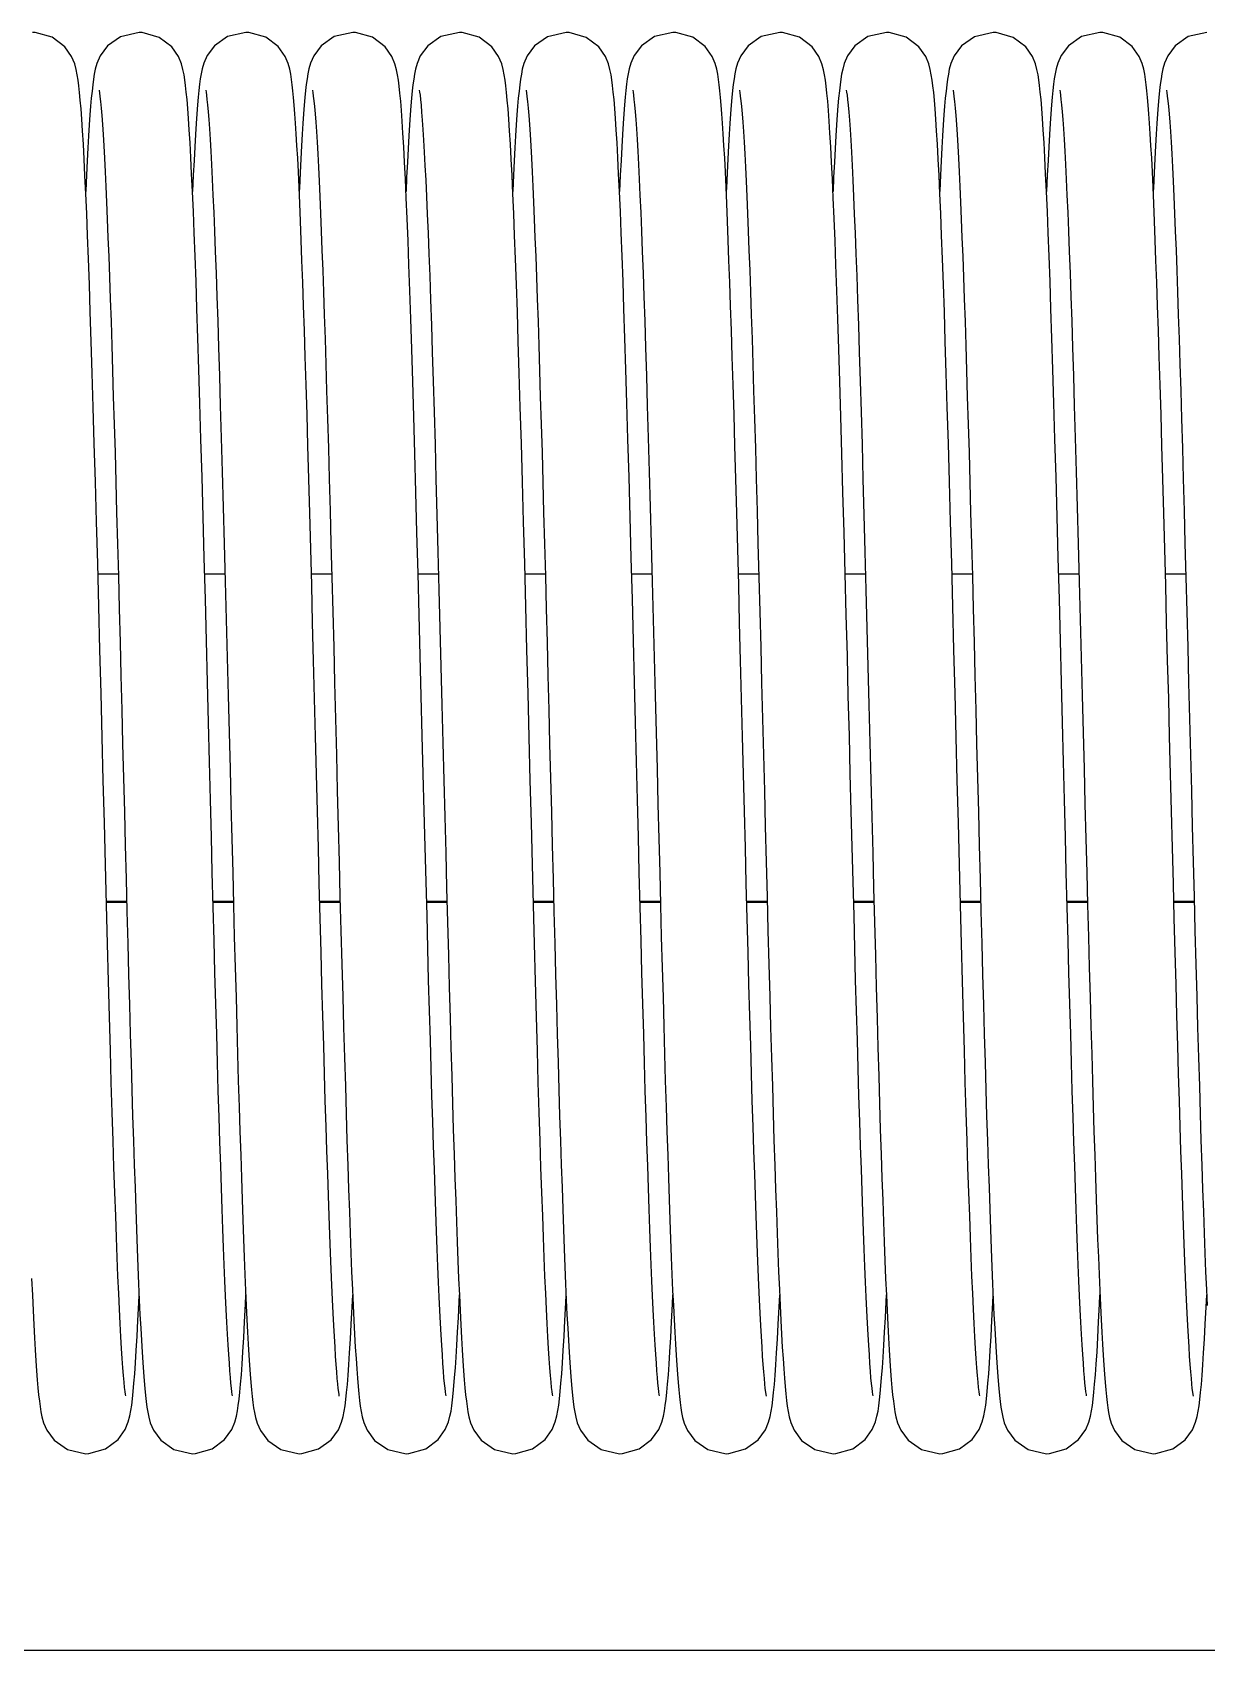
# Model space of a CAD drawing. Header units: millimetres. Extents: x 21899 to 38731, y -5425 to 3612.
# Drawn here: x 22452.2 to 22540.2, y 3114 to 3235.3 of the extents above; entities that cross this region are included whole.
import ezdxf

# ---------------------------------------------------------------- set-up
doc = ezdxf.new("R2010")
doc.units = ezdxf.units.MM

msp = doc.modelspace()

# ---------------------------------------------------------------- linework, layer by layer
at = {"color": 7, "linetype": 'Continuous'}
for p, q in [((22457.13, 3194.69), (22458.65, 3194.69)), ((22465.13, 3194.69), (22466.65, 3194.69)), ((22473.13, 3194.69), (22474.65, 3194.69)), ((22481.13, 3194.69), (22482.65, 3194.69)), ((22489.13, 3194.69), (22490.65, 3194.69)), ((22497.13, 3194.69), (22498.65, 3194.69)), ((22505.13, 3194.69), (22506.65, 3194.69)), ((22513.13, 3194.69), (22514.65, 3194.69)), ((22521.13, 3194.69), (22522.65, 3194.69)), ((22529.13, 3194.69), (22530.65, 3194.69)), ((22537.13, 3194.69), (22538.65, 3194.69)), ((22457.76, 3170.08), (22459.29, 3170.08)), ((22465.76, 3170.08), (22467.29, 3170.08)), ((22473.76, 3170.08), (22475.29, 3170.08)), ((22481.76, 3170.08), (22483.29, 3170.08)), ((22489.76, 3170.08), (22491.29, 3170.08)), ((22497.76, 3170.08), (22499.29, 3170.08)), ((22505.76, 3170.08), (22507.29, 3170.08)), ((22513.76, 3170.08), (22515.29, 3170.08)), ((22521.76, 3170.08), (22523.29, 3170.08)), ((22529.76, 3170.08), (22531.29, 3170.08)), ((22537.76, 3170.08), (22539.29, 3170.08)), ((23496.89, 3114), (22196.61, 3114))]:
    msp.add_line(p, q, dxfattribs=at)
at = {"color": 9, "linetype": 'Continuous'}
for p, q in [((22457.76, 3170.15), (22459.28, 3170.15)), ((22465.76, 3170.15), (22467.28, 3170.15)), ((22473.76, 3170.15), (22475.28, 3170.15)), ((22481.76, 3170.15), (22483.28, 3170.15)), ((22489.76, 3170.15), (22491.28, 3170.15)), ((22497.76, 3170.15), (22499.28, 3170.15)), ((22505.76, 3170.15), (22507.28, 3170.15)), ((22513.76, 3170.15), (22515.28, 3170.15)), ((22521.76, 3170.15), (22523.28, 3170.15)), ((22529.76, 3170.15), (22531.28, 3170.15)), ((22537.76, 3170.15), (22539.28, 3170.15))]:
    msp.add_line(p, q, dxfattribs=at)
at = {"color": 7, "linetype": 'Continuous'}
for points in [[(22455.87, 3229.51), (22455.81, 3230.18), (22455.76, 3230.75), (22455.7, 3231.25), (22455.65, 3231.68), (22455.58, 3232.08), (22455.5, 3232.46), (22455.39, 3232.9), (22455.16, 3233.44), (22454.65, 3234.17), (22453.71, 3234.88), (22452.43, 3235.24), (22452.22, 3235.25)], [(22460.22, 3235.25), (22458.82, 3234.92), (22457.84, 3234.23), (22457.29, 3233.48), (22457.05, 3232.92), (22456.93, 3232.5), (22456.86, 3232.12), (22456.79, 3231.74), (22456.74, 3231.32), (22456.69, 3230.85), (22456.63, 3230.32), (22456.58, 3229.73), (22456.53, 3229.07)], [(22463.86, 3229.55), (22463.81, 3230.21), (22463.75, 3230.77), (22463.7, 3231.26), (22463.64, 3231.69), (22463.58, 3232.08), (22463.5, 3232.47), (22463.39, 3232.9), (22463.16, 3233.43), (22462.66, 3234.16), (22461.72, 3234.87), (22460.44, 3235.24), (22460.22, 3235.25)], [(22468.22, 3235.25), (22466.85, 3234.94), (22465.87, 3234.25), (22465.31, 3233.51), (22465.06, 3232.94), (22464.94, 3232.52), (22464.86, 3232.15), (22464.8, 3231.78), (22464.74, 3231.36), (22464.69, 3230.9), (22464.64, 3230.39), (22464.59, 3229.81), (22464.54, 3229.15)], [(22471.89, 3229.15), (22471.84, 3229.79), (22471.79, 3230.36), (22471.74, 3230.87), (22471.69, 3231.33), (22471.64, 3231.73), (22471.58, 3232.12), (22471.5, 3232.5), (22471.38, 3232.92), (22471.15, 3233.45), (22470.64, 3234.18), (22469.7, 3234.88), (22468.43, 3235.24), (22468.22, 3235.25)], [(22476.22, 3235.25), (22474.84, 3234.93), (22473.86, 3234.24), (22473.3, 3233.5), (22473.06, 3232.94), (22472.94, 3232.52), (22472.86, 3232.14), (22472.8, 3231.76), (22472.74, 3231.35), (22472.69, 3230.89), (22472.64, 3230.37), (22472.59, 3229.79), (22472.54, 3229.14)], [(22483.22, 3133.08), (22483.2, 3133.18), (22483.18, 3133.38), (22483.14, 3133.66), (22483.1, 3134.02), (22483.06, 3134.45), (22483.02, 3134.95), (22482.98, 3135.52), (22482.94, 3136.16), (22482.89, 3136.88), (22482.84, 3137.67), (22482.8, 3138.53), (22482.75, 3139.48), (22482.7, 3140.5), (22482.65, 3141.61), (22482.6, 3142.79), (22482.55, 3144.07), (22482.5, 3145.43), (22482.45, 3146.88), (22482.39, 3148.42), (22482.34, 3150.07), (22482.28, 3151.81), (22482.22, 3153.64), (22482.16, 3155.58), (22482.1, 3157.61), (22482.04, 3159.74), (22481.98, 3161.95), (22481.91, 3164.24), (22481.85, 3166.62), (22481.79, 3169.07), (22481.72, 3171.6), (22481.65, 3174.22), (22481.58, 3176.91), (22481.51, 3179.7), (22481.44, 3182.56), (22481.36, 3185.51), (22481.29, 3188.53), (22481.21, 3191.61), (22481.13, 3194.71), (22481.04, 3197.78), (22480.96, 3200.79), (22480.88, 3203.7), (22480.8, 3206.47), (22480.72, 3209.08), (22480.65, 3211.52), (22480.58, 3213.78), (22480.51, 3215.88), (22480.44, 3217.83), (22480.37, 3219.64), (22480.3, 3221.31), (22480.24, 3222.85), (22480.17, 3224.25), (22480.11, 3225.52), (22480.05, 3226.67), (22479.99, 3227.69), (22479.93, 3228.6), (22479.87, 3229.4), (22479.82, 3230.1), (22479.76, 3230.7), (22479.71, 3231.21), (22479.65, 3231.66), (22479.59, 3232.06), (22479.51, 3232.45), (22479.39, 3232.88), (22479.16, 3233.43), (22478.65, 3234.17), (22477.71, 3234.88), (22476.44, 3235.24), (22476.22, 3235.25)], [(22484.22, 3235.25), (22482.83, 3234.93), (22481.84, 3234.23), (22481.29, 3233.48), (22481.05, 3232.92), (22480.94, 3232.5), (22480.86, 3232.13), (22480.8, 3231.75), (22480.74, 3231.33), (22480.69, 3230.86), (22480.63, 3230.33), (22480.58, 3229.74), (22480.53, 3229.07)], [(22487.87, 3229.51), (22487.81, 3230.18), (22487.76, 3230.75), (22487.7, 3231.25), (22487.65, 3231.68), (22487.58, 3232.08), (22487.5, 3232.46), (22487.39, 3232.9), (22487.16, 3233.44), (22486.65, 3234.17), (22485.71, 3234.88), (22484.43, 3235.24), (22484.22, 3235.25)], [(22492.22, 3235.25), (22490.82, 3234.92), (22489.84, 3234.23), (22489.29, 3233.48), (22489.05, 3232.92), (22488.93, 3232.5), (22488.86, 3232.12), (22488.79, 3231.74), (22488.74, 3231.32), (22488.69, 3230.85), (22488.63, 3230.32), (22488.58, 3229.73), (22488.53, 3229.07)], [(22495.86, 3229.55), (22495.81, 3230.21), (22495.75, 3230.77), (22495.7, 3231.26), (22495.64, 3231.69), (22495.58, 3232.08), (22495.5, 3232.47), (22495.39, 3232.9), (22495.16, 3233.43), (22494.66, 3234.16), (22493.72, 3234.87), (22492.44, 3235.24), (22492.22, 3235.25)], [(22500.22, 3235.25), (22498.85, 3234.94), (22497.87, 3234.25), (22497.31, 3233.51), (22497.06, 3232.94), (22496.94, 3232.52), (22496.86, 3232.15), (22496.8, 3231.78), (22496.74, 3231.36), (22496.69, 3230.9), (22496.64, 3230.39), (22496.59, 3229.81), (22496.54, 3229.15)], [(22503.89, 3229.15), (22503.84, 3229.79), (22503.79, 3230.36), (22503.74, 3230.87), (22503.69, 3231.33), (22503.64, 3231.73), (22503.58, 3232.12), (22503.5, 3232.5), (22503.38, 3232.92), (22503.15, 3233.45), (22502.64, 3234.18), (22501.7, 3234.88), (22500.43, 3235.24), (22500.22, 3235.25)], [(22508.22, 3235.25), (22506.84, 3234.93), (22505.86, 3234.24), (22505.3, 3233.5), (22505.06, 3232.94), (22504.94, 3232.52), (22504.86, 3232.14), (22504.8, 3231.76), (22504.74, 3231.35), (22504.69, 3230.89), (22504.64, 3230.37), (22504.59, 3229.79), (22504.54, 3229.14)], [(22515.22, 3133.08), (22515.2, 3133.18), (22515.18, 3133.38), (22515.14, 3133.66), (22515.1, 3134.02), (22515.06, 3134.45), (22515.02, 3134.95), (22514.98, 3135.52), (22514.94, 3136.16), (22514.89, 3136.88), (22514.84, 3137.67), (22514.8, 3138.53), (22514.75, 3139.48), (22514.7, 3140.5), (22514.65, 3141.61), (22514.6, 3142.79), (22514.55, 3144.07), (22514.5, 3145.43), (22514.45, 3146.88), (22514.39, 3148.42), (22514.34, 3150.07), (22514.28, 3151.81), (22514.22, 3153.64), (22514.16, 3155.58), (22514.1, 3157.61), (22514.04, 3159.74), (22513.98, 3161.95), (22513.91, 3164.24), (22513.85, 3166.62), (22513.79, 3169.07), (22513.72, 3171.6), (22513.65, 3174.22), (22513.58, 3176.91), (22513.51, 3179.7), (22513.44, 3182.56), (22513.36, 3185.51), (22513.29, 3188.53), (22513.21, 3191.61), (22513.13, 3194.71), (22513.04, 3197.78), (22512.96, 3200.79), (22512.88, 3203.7), (22512.8, 3206.47), (22512.72, 3209.08), (22512.65, 3211.52), (22512.58, 3213.78), (22512.51, 3215.88), (22512.44, 3217.83), (22512.37, 3219.64), (22512.3, 3221.31), (22512.24, 3222.85), (22512.17, 3224.25), (22512.11, 3225.52), (22512.05, 3226.67), (22511.99, 3227.69), (22511.93, 3228.6), (22511.87, 3229.4), (22511.82, 3230.1), (22511.76, 3230.7), (22511.71, 3231.21), (22511.65, 3231.66), (22511.59, 3232.06), (22511.51, 3232.45), (22511.39, 3232.88), (22511.16, 3233.43), (22510.65, 3234.17), (22509.71, 3234.88), (22508.44, 3235.24), (22508.22, 3235.25)], [(22516.22, 3235.25), (22514.83, 3234.93), (22513.84, 3234.23), (22513.29, 3233.48), (22513.05, 3232.92), (22512.94, 3232.5), (22512.86, 3232.13), (22512.8, 3231.75), (22512.74, 3231.33), (22512.69, 3230.86), (22512.63, 3230.33), (22512.58, 3229.74), (22512.53, 3229.07)], [(22519.87, 3229.51), (22519.81, 3230.18), (22519.76, 3230.75), (22519.7, 3231.25), (22519.65, 3231.68), (22519.58, 3232.08), (22519.5, 3232.46), (22519.39, 3232.9), (22519.16, 3233.44), (22518.65, 3234.17), (22517.71, 3234.88), (22516.43, 3235.24), (22516.22, 3235.25)], [(22524.22, 3235.25), (22522.82, 3234.92), (22521.84, 3234.23), (22521.29, 3233.48), (22521.05, 3232.92), (22520.93, 3232.5), (22520.86, 3232.12), (22520.79, 3231.74), (22520.74, 3231.32), (22520.69, 3230.85), (22520.63, 3230.32), (22520.58, 3229.73), (22520.53, 3229.07)], [(22527.86, 3229.55), (22527.81, 3230.21), (22527.75, 3230.77), (22527.7, 3231.26), (22527.64, 3231.69), (22527.58, 3232.08), (22527.5, 3232.47), (22527.39, 3232.9), (22527.16, 3233.43), (22526.66, 3234.16), (22525.72, 3234.87), (22524.44, 3235.24), (22524.22, 3235.25)], [(22532.22, 3235.25), (22530.85, 3234.94), (22529.87, 3234.25), (22529.31, 3233.51), (22529.06, 3232.94), (22528.94, 3232.52), (22528.86, 3232.15), (22528.8, 3231.78), (22528.74, 3231.36), (22528.69, 3230.9), (22528.64, 3230.39), (22528.59, 3229.81), (22528.54, 3229.15)], [(22535.89, 3229.15), (22535.84, 3229.79), (22535.79, 3230.36), (22535.74, 3230.87), (22535.69, 3231.33), (22535.64, 3231.73), (22535.58, 3232.12), (22535.5, 3232.5), (22535.38, 3232.92), (22535.15, 3233.45), (22534.64, 3234.18), (22533.7, 3234.88), (22532.43, 3235.24), (22532.22, 3235.25)], [(22540.22, 3235.25), (22538.84, 3234.93), (22537.86, 3234.24), (22537.3, 3233.5), (22537.06, 3232.94), (22536.94, 3232.52), (22536.86, 3232.14), (22536.8, 3231.76), (22536.74, 3231.35), (22536.69, 3230.89), (22536.64, 3230.37), (22536.59, 3229.79), (22536.54, 3229.14)], [(22457.21, 3230.92), (22457.21, 3230.9), (22457.24, 3230.73), (22457.28, 3230.45), (22457.32, 3230.07), (22457.36, 3229.58), (22457.41, 3229.01), (22457.46, 3228.34), (22457.51, 3227.59), (22457.56, 3226.75), (22457.61, 3225.82), (22457.67, 3224.81), (22457.72, 3223.71), (22457.77, 3222.52), (22457.83, 3221.25), (22457.88, 3219.89), (22457.94, 3218.45), (22457.99, 3216.91), (22458.05, 3215.29), (22458.11, 3213.58), (22458.17, 3211.79), (22458.22, 3209.91), (22458.28, 3207.94), (22458.34, 3205.89), (22458.41, 3203.76), (22458.47, 3201.56), (22458.53, 3199.27), (22458.59, 3196.92), (22458.66, 3194.52), (22458.72, 3192.06), (22458.79, 3189.56), (22458.85, 3187.04), (22458.92, 3184.49), (22458.98, 3181.94), (22459.05, 3179.38), (22459.11, 3176.84), (22459.18, 3174.32), (22459.24, 3171.83), (22459.3, 3169.38), (22459.37, 3166.99), (22459.43, 3164.65), (22459.49, 3162.38), (22459.55, 3160.19), (22459.61, 3158.07), (22459.67, 3156.03), (22459.73, 3154.07), (22459.79, 3152.19), (22459.85, 3150.4), (22459.91, 3148.69), (22459.96, 3147.08), (22460.02, 3145.55), (22460.07, 3144.1), (22460.13, 3142.75), (22460.18, 3141.48), (22460.23, 3140.29), (22460.28, 3139.19), (22460.34, 3138.17), (22460.39, 3137.23), (22460.44, 3136.36), (22460.49, 3135.58), (22460.54, 3134.86)], [(22465.21, 3230.91), (22465.21, 3230.91), (22465.23, 3230.78), (22465.27, 3230.54), (22465.3, 3230.22), (22465.34, 3229.81), (22465.39, 3229.3), (22465.44, 3228.71), (22465.48, 3228.02), (22465.53, 3227.23), (22465.59, 3226.34), (22465.64, 3225.35), (22465.69, 3224.26), (22465.75, 3223.06), (22465.81, 3221.76), (22465.86, 3220.35), (22465.92, 3218.83), (22465.98, 3217.21), (22466.04, 3215.47), (22466.11, 3213.62), (22466.17, 3211.64), (22466.24, 3209.52), (22466.3, 3207.27), (22466.37, 3204.86), (22466.45, 3202.32), (22466.52, 3199.67), (22466.59, 3196.92), (22466.67, 3194.11), (22466.74, 3191.26), (22466.82, 3188.4), (22466.89, 3185.57), (22466.96, 3182.79), (22467.03, 3180.07), (22467.1, 3177.41), (22467.16, 3174.83), (22467.23, 3172.31), (22467.29, 3169.87), (22467.35, 3167.49), (22467.42, 3165.19), (22467.48, 3162.95), (22467.54, 3160.79), (22467.6, 3158.7), (22467.65, 3156.69), (22467.71, 3154.75), (22467.77, 3152.89), (22467.83, 3151.12), (22467.88, 3149.42), (22467.94, 3147.81), (22467.99, 3146.28), (22468.04, 3144.83), (22468.1, 3143.47), (22468.15, 3142.19), (22468.2, 3140.98), (22468.25, 3139.86), (22468.3, 3138.82), (22468.35, 3137.85), (22468.4, 3136.96), (22468.45, 3136.14), (22468.5, 3135.39), (22468.55, 3134.71), (22468.6, 3134.09), (22468.65, 3133.54), (22468.7, 3133.04), (22468.75, 3132.6), (22468.8, 3132.2), (22468.87, 3131.83), (22468.94, 3131.46), (22469.06, 3131.05), (22469.31, 3130.49), (22469.86, 3129.75), (22470.84, 3129.06), (22472.22, 3128.75)], [(22473.21, 3230.92), (22473.21, 3230.9), (22473.24, 3230.74), (22473.27, 3230.48), (22473.31, 3230.13), (22473.36, 3229.69), (22473.4, 3229.15), (22473.45, 3228.53), (22473.5, 3227.82), (22473.55, 3227.03), (22473.6, 3226.14), (22473.65, 3225.16), (22473.7, 3224.1), (22473.76, 3222.94), (22473.81, 3221.69), (22473.86, 3220.35), (22473.92, 3218.93), (22473.98, 3217.41), (22474.03, 3215.8), (22474.09, 3214.09), (22474.15, 3212.29), (22474.21, 3210.39), (22474.27, 3208.39), (22474.33, 3206.29), (22474.4, 3204.09), (22474.46, 3201.8), (22474.53, 3199.41), (22474.59, 3196.95), (22474.66, 3194.42), (22474.73, 3191.83), (22474.8, 3189.19), (22474.86, 3186.52), (22474.93, 3183.82), (22475, 3181.12), (22475.07, 3178.42), (22475.14, 3175.74), (22475.21, 3173.09), (22475.27, 3170.48), (22475.34, 3167.93), (22475.41, 3165.44), (22475.47, 3163.02), (22475.54, 3160.69), (22475.6, 3158.45), (22475.67, 3156.29), (22475.73, 3154.22), (22475.79, 3152.24), (22475.85, 3150.36), (22475.91, 3148.57), (22475.97, 3146.88), (22476.03, 3145.28), (22476.09, 3143.78), (22476.14, 3142.38), (22476.2, 3141.07), (22476.25, 3139.85), (22476.31, 3138.73), (22476.36, 3137.7), (22476.41, 3136.75), (22476.47, 3135.89), (22476.52, 3135.11), (22476.57, 3134.42)], [(22481.21, 3230.92), (22481.21, 3230.91), (22481.23, 3230.77), (22481.27, 3230.54), (22481.3, 3230.21), (22481.35, 3229.79), (22481.39, 3229.28), (22481.44, 3228.68), (22481.49, 3227.98), (22481.54, 3227.18), (22481.59, 3226.28), (22481.64, 3225.28), (22481.7, 3224.18), (22481.75, 3222.96), (22481.81, 3221.63), (22481.87, 3220.2), (22481.93, 3218.66), (22481.99, 3217), (22482.05, 3215.22), (22482.12, 3213.32), (22482.18, 3211.29), (22482.25, 3209.12), (22482.32, 3206.81), (22482.39, 3204.36), (22482.46, 3201.78), (22482.53, 3199.1), (22482.61, 3196.32), (22482.68, 3193.49), (22482.76, 3190.62), (22482.83, 3187.74), (22482.91, 3184.87), (22482.98, 3182.03), (22483.05, 3179.23), (22483.12, 3176.48), (22483.19, 3173.78), (22483.26, 3171.15), (22483.32, 3168.59), (22483.39, 3166.11), (22483.46, 3163.72), (22483.52, 3161.4), (22483.58, 3159.18), (22483.64, 3157.04), (22483.7, 3155), (22483.76, 3153.04), (22483.82, 3151.18), (22483.88, 3149.4), (22483.94, 3147.72), (22484, 3146.12), (22484.05, 3144.62), (22484.11, 3143.2), (22484.16, 3141.88), (22484.22, 3140.64), (22484.27, 3139.48), (22484.32, 3138.42), (22484.38, 3137.43), (22484.43, 3136.53), (22484.48, 3135.71), (22484.53, 3134.97)], [(22489.21, 3230.92), (22489.21, 3230.9), (22489.24, 3230.73), (22489.28, 3230.45), (22489.32, 3230.07), (22489.36, 3229.58), (22489.41, 3229.01), (22489.46, 3228.34), (22489.51, 3227.59), (22489.56, 3226.75), (22489.61, 3225.82), (22489.67, 3224.81), (22489.72, 3223.71), (22489.77, 3222.52), (22489.83, 3221.25), (22489.88, 3219.89), (22489.94, 3218.45), (22489.99, 3216.91), (22490.05, 3215.29), (22490.11, 3213.58), (22490.17, 3211.79), (22490.22, 3209.91), (22490.28, 3207.94), (22490.34, 3205.89), (22490.41, 3203.76), (22490.47, 3201.56), (22490.53, 3199.27), (22490.59, 3196.92), (22490.66, 3194.52), (22490.72, 3192.06), (22490.79, 3189.56), (22490.85, 3187.04), (22490.92, 3184.49), (22490.98, 3181.94), (22491.05, 3179.38), (22491.11, 3176.84), (22491.18, 3174.32), (22491.24, 3171.83), (22491.3, 3169.38), (22491.37, 3166.99), (22491.43, 3164.65), (22491.49, 3162.38), (22491.55, 3160.19), (22491.61, 3158.07), (22491.67, 3156.03), (22491.73, 3154.07), (22491.79, 3152.19), (22491.85, 3150.4), (22491.91, 3148.69), (22491.96, 3147.08), (22492.02, 3145.55), (22492.07, 3144.1), (22492.13, 3142.75), (22492.18, 3141.48), (22492.23, 3140.29), (22492.28, 3139.19), (22492.34, 3138.17), (22492.39, 3137.23), (22492.44, 3136.36), (22492.49, 3135.58), (22492.54, 3134.86)], [(22497.21, 3230.91), (22497.21, 3230.91), (22497.23, 3230.78), (22497.27, 3230.54), (22497.3, 3230.22), (22497.34, 3229.81), (22497.39, 3229.3), (22497.44, 3228.71), (22497.48, 3228.02), (22497.53, 3227.23), (22497.59, 3226.34), (22497.64, 3225.35), (22497.69, 3224.26), (22497.75, 3223.06), (22497.81, 3221.76), (22497.86, 3220.35), (22497.92, 3218.83), (22497.98, 3217.21), (22498.04, 3215.47), (22498.11, 3213.62), (22498.17, 3211.64), (22498.24, 3209.52), (22498.3, 3207.27), (22498.37, 3204.86), (22498.45, 3202.32), (22498.52, 3199.67), (22498.59, 3196.92), (22498.67, 3194.11), (22498.74, 3191.26), (22498.82, 3188.4), (22498.89, 3185.57), (22498.96, 3182.79), (22499.03, 3180.07), (22499.1, 3177.41), (22499.16, 3174.83), (22499.23, 3172.31), (22499.29, 3169.87), (22499.35, 3167.49), (22499.42, 3165.19), (22499.48, 3162.95), (22499.54, 3160.79), (22499.6, 3158.7), (22499.65, 3156.69), (22499.71, 3154.75), (22499.77, 3152.89), (22499.83, 3151.12), (22499.88, 3149.42), (22499.94, 3147.81), (22499.99, 3146.28), (22500.04, 3144.83), (22500.1, 3143.47), (22500.15, 3142.19), (22500.2, 3140.98), (22500.25, 3139.86), (22500.3, 3138.82), (22500.35, 3137.85), (22500.4, 3136.96), (22500.45, 3136.14), (22500.5, 3135.39), (22500.55, 3134.71), (22500.6, 3134.09), (22500.65, 3133.54), (22500.7, 3133.04), (22500.75, 3132.6), (22500.8, 3132.2), (22500.87, 3131.83), (22500.94, 3131.46), (22501.06, 3131.05), (22501.31, 3130.49), (22501.86, 3129.75), (22502.84, 3129.06), (22504.22, 3128.75)], [(22505.21, 3230.92), (22505.21, 3230.9), (22505.24, 3230.74), (22505.27, 3230.48), (22505.31, 3230.13), (22505.36, 3229.69), (22505.4, 3229.15), (22505.45, 3228.53), (22505.5, 3227.82), (22505.55, 3227.03), (22505.6, 3226.14), (22505.65, 3225.16), (22505.7, 3224.1), (22505.76, 3222.94), (22505.81, 3221.69), (22505.86, 3220.35), (22505.92, 3218.93), (22505.98, 3217.41), (22506.03, 3215.8), (22506.09, 3214.09), (22506.15, 3212.29), (22506.21, 3210.39), (22506.27, 3208.39), (22506.33, 3206.29), (22506.4, 3204.09), (22506.46, 3201.8), (22506.53, 3199.41), (22506.59, 3196.95), (22506.66, 3194.42), (22506.73, 3191.83), (22506.8, 3189.19), (22506.86, 3186.52), (22506.93, 3183.82), (22507, 3181.12), (22507.07, 3178.42), (22507.14, 3175.74), (22507.21, 3173.09), (22507.27, 3170.48), (22507.34, 3167.93), (22507.41, 3165.44), (22507.47, 3163.02), (22507.54, 3160.69), (22507.6, 3158.45), (22507.67, 3156.29), (22507.73, 3154.22), (22507.79, 3152.24), (22507.85, 3150.36), (22507.91, 3148.57), (22507.97, 3146.88), (22508.03, 3145.28), (22508.09, 3143.78), (22508.14, 3142.38), (22508.2, 3141.07), (22508.25, 3139.85), (22508.31, 3138.73), (22508.36, 3137.7), (22508.41, 3136.75), (22508.47, 3135.89), (22508.52, 3135.11), (22508.57, 3134.42)], [(22513.21, 3230.92), (22513.21, 3230.91), (22513.23, 3230.77), (22513.27, 3230.54), (22513.3, 3230.21), (22513.35, 3229.79), (22513.39, 3229.28), (22513.44, 3228.68), (22513.49, 3227.98), (22513.54, 3227.18), (22513.59, 3226.28), (22513.64, 3225.28), (22513.7, 3224.18), (22513.75, 3222.96), (22513.81, 3221.63), (22513.87, 3220.2), (22513.93, 3218.66), (22513.99, 3217), (22514.05, 3215.22), (22514.12, 3213.32), (22514.18, 3211.29), (22514.25, 3209.12), (22514.32, 3206.81), (22514.39, 3204.36), (22514.46, 3201.78), (22514.53, 3199.1), (22514.61, 3196.32), (22514.68, 3193.49), (22514.76, 3190.62), (22514.83, 3187.74), (22514.91, 3184.87), (22514.98, 3182.03), (22515.05, 3179.23), (22515.12, 3176.48), (22515.19, 3173.78), (22515.26, 3171.15), (22515.32, 3168.59), (22515.39, 3166.11), (22515.46, 3163.72), (22515.52, 3161.4), (22515.58, 3159.18), (22515.64, 3157.04), (22515.7, 3155), (22515.76, 3153.04), (22515.82, 3151.18), (22515.88, 3149.4), (22515.94, 3147.72), (22516, 3146.12), (22516.05, 3144.62), (22516.11, 3143.2), (22516.16, 3141.88), (22516.22, 3140.64), (22516.27, 3139.48), (22516.32, 3138.42), (22516.38, 3137.43), (22516.43, 3136.53), (22516.48, 3135.71), (22516.53, 3134.97)], [(22521.21, 3230.92), (22521.21, 3230.9), (22521.24, 3230.73), (22521.28, 3230.45), (22521.32, 3230.07), (22521.36, 3229.58), (22521.41, 3229.01), (22521.46, 3228.34), (22521.51, 3227.59), (22521.56, 3226.75), (22521.61, 3225.82), (22521.67, 3224.81), (22521.72, 3223.71), (22521.77, 3222.52), (22521.83, 3221.25), (22521.88, 3219.89), (22521.94, 3218.45), (22521.99, 3216.91), (22522.05, 3215.29), (22522.11, 3213.58), (22522.17, 3211.79), (22522.22, 3209.91), (22522.28, 3207.94), (22522.34, 3205.89), (22522.41, 3203.76), (22522.47, 3201.56), (22522.53, 3199.27), (22522.59, 3196.92), (22522.66, 3194.52), (22522.72, 3192.06), (22522.79, 3189.56), (22522.85, 3187.04), (22522.92, 3184.49), (22522.98, 3181.94), (22523.05, 3179.38), (22523.11, 3176.84), (22523.18, 3174.32), (22523.24, 3171.83), (22523.3, 3169.38), (22523.37, 3166.99), (22523.43, 3164.65), (22523.49, 3162.38), (22523.55, 3160.19), (22523.61, 3158.07), (22523.67, 3156.03), (22523.73, 3154.07), (22523.79, 3152.19), (22523.85, 3150.4), (22523.91, 3148.69), (22523.96, 3147.08), (22524.02, 3145.55), (22524.07, 3144.1), (22524.13, 3142.75), (22524.18, 3141.48), (22524.23, 3140.29), (22524.28, 3139.19), (22524.34, 3138.17), (22524.39, 3137.23), (22524.44, 3136.36), (22524.49, 3135.58), (22524.54, 3134.86)], [(22529.21, 3230.91), (22529.21, 3230.91), (22529.23, 3230.78), (22529.27, 3230.54), (22529.3, 3230.22), (22529.34, 3229.81), (22529.39, 3229.3), (22529.44, 3228.71), (22529.48, 3228.02), (22529.53, 3227.23), (22529.59, 3226.34), (22529.64, 3225.35), (22529.69, 3224.26), (22529.75, 3223.06), (22529.81, 3221.76), (22529.86, 3220.35), (22529.92, 3218.83), (22529.98, 3217.21), (22530.04, 3215.47), (22530.11, 3213.62), (22530.17, 3211.64), (22530.24, 3209.52), (22530.3, 3207.27), (22530.37, 3204.86), (22530.45, 3202.32), (22530.52, 3199.67), (22530.59, 3196.92), (22530.67, 3194.11), (22530.74, 3191.26), (22530.82, 3188.4), (22530.89, 3185.57), (22530.96, 3182.79), (22531.03, 3180.07), (22531.1, 3177.41), (22531.16, 3174.83), (22531.23, 3172.31), (22531.29, 3169.87), (22531.35, 3167.49), (22531.42, 3165.19), (22531.48, 3162.95), (22531.54, 3160.79), (22531.6, 3158.7), (22531.65, 3156.69), (22531.71, 3154.75), (22531.77, 3152.89), (22531.83, 3151.12), (22531.88, 3149.42), (22531.94, 3147.81), (22531.99, 3146.28), (22532.04, 3144.83), (22532.1, 3143.47), (22532.15, 3142.19), (22532.2, 3140.98), (22532.25, 3139.86), (22532.3, 3138.82), (22532.35, 3137.85), (22532.4, 3136.96), (22532.45, 3136.14), (22532.5, 3135.39), (22532.55, 3134.71), (22532.6, 3134.09), (22532.65, 3133.54), (22532.7, 3133.04), (22532.75, 3132.6), (22532.8, 3132.2), (22532.87, 3131.83), (22532.94, 3131.46), (22533.06, 3131.05), (22533.31, 3130.49), (22533.86, 3129.75), (22534.84, 3129.06), (22536.22, 3128.75)], [(22537.21, 3230.92), (22537.21, 3230.9), (22537.24, 3230.74), (22537.27, 3230.48), (22537.31, 3230.13), (22537.36, 3229.69), (22537.4, 3229.15), (22537.45, 3228.53), (22537.5, 3227.82), (22537.55, 3227.03), (22537.6, 3226.14), (22537.65, 3225.16), (22537.7, 3224.1), (22537.76, 3222.94), (22537.81, 3221.69), (22537.86, 3220.35), (22537.92, 3218.93), (22537.98, 3217.41), (22538.03, 3215.8), (22538.09, 3214.09), (22538.15, 3212.29), (22538.21, 3210.39), (22538.27, 3208.39), (22538.33, 3206.29), (22538.4, 3204.09), (22538.46, 3201.8), (22538.53, 3199.41), (22538.59, 3196.95), (22538.66, 3194.42), (22538.73, 3191.83), (22538.8, 3189.19), (22538.86, 3186.52), (22538.93, 3183.82), (22539, 3181.12), (22539.07, 3178.42), (22539.14, 3175.74), (22539.21, 3173.09), (22539.27, 3170.48), (22539.34, 3167.93), (22539.41, 3165.44), (22539.47, 3163.02), (22539.54, 3160.69), (22539.6, 3158.45), (22539.67, 3156.29), (22539.73, 3154.22), (22539.79, 3152.24), (22539.85, 3150.36), (22539.91, 3148.57), (22539.97, 3146.88), (22540.03, 3145.28), (22540.09, 3143.78), (22540.14, 3142.38), (22540.2, 3141.07), (22540.25, 3139.85)], [(22459.22, 3133.08), (22459.2, 3133.2), (22459.17, 3133.41), (22459.13, 3133.72), (22459.09, 3134.12), (22459.05, 3134.61), (22459, 3135.2), (22458.95, 3135.88), (22458.9, 3136.65), (22458.85, 3137.52), (22458.8, 3138.5), (22458.75, 3139.58), (22458.69, 3140.76), (22458.63, 3142.05), (22458.58, 3143.45), (22458.52, 3144.96), (22458.46, 3146.58), (22458.39, 3148.33), (22458.33, 3150.2), (22458.27, 3152.19), (22458.2, 3154.32), (22458.13, 3156.58), (22458.06, 3158.97), (22457.99, 3161.5), (22457.92, 3164.16), (22457.84, 3166.95), (22457.76, 3169.87), (22457.69, 3172.9), (22457.61, 3176.02), (22457.52, 3179.2), (22457.44, 3182.44), (22457.36, 3185.71), (22457.27, 3188.99), (22457.19, 3192.24), (22457.11, 3195.45), (22457.02, 3198.57), (22456.94, 3201.58), (22456.86, 3204.45), (22456.78, 3207.17), (22456.7, 3209.72), (22456.63, 3212.1), (22456.56, 3214.31), (22456.49, 3216.36), (22456.42, 3218.27), (22456.35, 3220.04), (22456.29, 3221.67), (22456.22, 3223.16), (22456.16, 3224.53), (22456.1, 3225.76), (22456.04, 3226.87), (22455.98, 3227.86), (22455.92, 3228.74), (22455.87, 3229.51)], [(22456.53, 3229.07), (22456.48, 3228.33), (22456.43, 3227.51), (22456.38, 3226.61), (22456.33, 3225.63), (22456.27, 3224.55), (22456.22, 3223.38), (22456.22, 3223.33)], [(22467.22, 3133.08), (22467.2, 3133.19), (22467.17, 3133.39), (22467.14, 3133.67), (22467.1, 3134.03), (22467.06, 3134.47), (22467.02, 3134.97), (22466.98, 3135.55), (22466.93, 3136.2), (22466.89, 3136.92), (22466.84, 3137.72), (22466.79, 3138.6), (22466.75, 3139.55), (22466.7, 3140.59), (22466.65, 3141.71), (22466.6, 3142.91), (22466.55, 3144.21), (22466.49, 3145.59), (22466.44, 3147.07), (22466.38, 3148.65), (22466.33, 3150.32), (22466.27, 3152.1), (22466.21, 3153.98), (22466.15, 3155.95), (22466.09, 3158.03), (22466.03, 3160.19), (22465.96, 3162.45), (22465.9, 3164.79), (22465.84, 3167.21), (22465.77, 3169.71), (22465.7, 3172.3), (22465.63, 3174.98), (22465.56, 3177.75), (22465.49, 3180.6), (22465.41, 3183.54), (22465.34, 3186.56), (22465.26, 3189.65), (22465.18, 3192.77), (22465.09, 3195.88), (22465.01, 3198.94), (22464.93, 3201.92), (22464.85, 3204.77), (22464.77, 3207.46), (22464.7, 3209.99), (22464.62, 3212.35), (22464.55, 3214.54), (22464.48, 3216.58), (22464.41, 3218.47), (22464.35, 3220.22), (22464.28, 3221.84), (22464.22, 3223.31), (22464.15, 3224.66), (22464.09, 3225.88), (22464.03, 3226.97), (22463.97, 3227.94), (22463.92, 3228.8), (22463.86, 3229.55)], [(22464.54, 3229.15), (22464.49, 3228.41), (22464.43, 3227.59), (22464.38, 3226.68), (22464.33, 3225.66), (22464.27, 3224.54), (22464.22, 3223.33)], [(22475.22, 3133.07), (22475.21, 3133.18), (22475.18, 3133.36), (22475.14, 3133.63), (22475.11, 3133.98), (22475.07, 3134.4), (22475.03, 3134.88), (22474.99, 3135.44), (22474.94, 3136.06), (22474.9, 3136.76), (22474.85, 3137.53), (22474.81, 3138.37), (22474.76, 3139.29), (22474.71, 3140.3), (22474.66, 3141.38), (22474.61, 3142.55), (22474.56, 3143.8), (22474.51, 3145.15), (22474.46, 3146.58), (22474.4, 3148.11), (22474.35, 3149.73), (22474.29, 3151.45), (22474.23, 3153.27), (22474.17, 3155.19), (22474.11, 3157.21), (22474.05, 3159.33), (22473.99, 3161.56), (22473.92, 3163.9), (22473.86, 3166.33), (22473.79, 3168.86), (22473.72, 3171.47), (22473.65, 3174.15), (22473.58, 3176.89), (22473.51, 3179.68), (22473.44, 3182.5), (22473.37, 3185.35), (22473.29, 3188.19), (22473.22, 3191.02), (22473.15, 3193.82), (22473.08, 3196.55), (22473, 3199.22), (22472.93, 3201.8), (22472.87, 3204.27), (22472.8, 3206.62), (22472.73, 3208.84), (22472.67, 3210.94), (22472.6, 3212.92), (22472.54, 3214.77), (22472.48, 3216.51), (22472.42, 3218.15), (22472.37, 3219.68), (22472.31, 3221.1), (22472.26, 3222.42), (22472.2, 3223.65), (22472.15, 3224.79), (22472.1, 3225.83), (22472.04, 3226.78), (22471.99, 3227.65), (22471.94, 3228.44), (22471.89, 3229.15)], [(22472.54, 3229.14), (22472.49, 3228.42), (22472.44, 3227.62), (22472.39, 3226.74), (22472.33, 3225.77), (22472.28, 3224.72), (22472.23, 3223.58), (22472.22, 3223.33)], [(22480.53, 3229.07), (22480.48, 3228.32), (22480.43, 3227.49), (22480.38, 3226.56), (22480.32, 3225.53), (22480.26, 3224.39), (22480.22, 3223.33)], [(22491.22, 3133.08), (22491.2, 3133.2), (22491.17, 3133.41), (22491.13, 3133.72), (22491.09, 3134.12), (22491.05, 3134.61), (22491, 3135.2), (22490.95, 3135.88), (22490.9, 3136.65), (22490.85, 3137.52), (22490.8, 3138.5), (22490.75, 3139.58), (22490.69, 3140.76), (22490.63, 3142.05), (22490.58, 3143.45), (22490.52, 3144.96), (22490.46, 3146.58), (22490.39, 3148.33), (22490.33, 3150.2), (22490.27, 3152.19), (22490.2, 3154.32), (22490.13, 3156.58), (22490.06, 3158.97), (22489.99, 3161.5), (22489.92, 3164.16), (22489.84, 3166.95), (22489.76, 3169.87), (22489.69, 3172.9), (22489.61, 3176.02), (22489.52, 3179.2), (22489.44, 3182.44), (22489.36, 3185.71), (22489.27, 3188.99), (22489.19, 3192.24), (22489.11, 3195.45), (22489.02, 3198.57), (22488.94, 3201.58), (22488.86, 3204.45), (22488.78, 3207.17), (22488.7, 3209.72), (22488.63, 3212.1), (22488.56, 3214.31), (22488.49, 3216.36), (22488.42, 3218.27), (22488.35, 3220.04), (22488.29, 3221.67), (22488.22, 3223.16), (22488.16, 3224.53), (22488.1, 3225.76), (22488.04, 3226.87), (22487.98, 3227.86), (22487.92, 3228.74), (22487.87, 3229.51)], [(22488.53, 3229.07), (22488.48, 3228.33), (22488.43, 3227.51), (22488.38, 3226.61), (22488.33, 3225.63), (22488.27, 3224.55), (22488.22, 3223.38), (22488.22, 3223.33)], [(22499.22, 3133.08), (22499.2, 3133.19), (22499.17, 3133.39), (22499.14, 3133.67), (22499.1, 3134.03), (22499.06, 3134.47), (22499.02, 3134.97), (22498.98, 3135.55), (22498.93, 3136.2), (22498.89, 3136.92), (22498.84, 3137.72), (22498.79, 3138.6), (22498.75, 3139.55), (22498.7, 3140.59), (22498.65, 3141.71), (22498.6, 3142.91), (22498.55, 3144.21), (22498.49, 3145.59), (22498.44, 3147.07), (22498.38, 3148.65), (22498.33, 3150.32), (22498.27, 3152.1), (22498.21, 3153.98), (22498.15, 3155.95), (22498.09, 3158.03), (22498.03, 3160.19), (22497.96, 3162.45), (22497.9, 3164.79), (22497.84, 3167.21), (22497.77, 3169.71), (22497.7, 3172.3), (22497.63, 3174.98), (22497.56, 3177.75), (22497.49, 3180.6), (22497.41, 3183.54), (22497.34, 3186.56), (22497.26, 3189.65), (22497.18, 3192.77), (22497.09, 3195.88), (22497.01, 3198.94), (22496.93, 3201.92), (22496.85, 3204.77), (22496.77, 3207.46), (22496.7, 3209.99), (22496.62, 3212.35), (22496.55, 3214.54), (22496.48, 3216.58), (22496.41, 3218.47), (22496.35, 3220.22), (22496.28, 3221.84), (22496.22, 3223.31), (22496.15, 3224.66), (22496.09, 3225.88), (22496.03, 3226.97), (22495.97, 3227.94), (22495.92, 3228.8), (22495.86, 3229.55)], [(22496.54, 3229.15), (22496.49, 3228.41), (22496.43, 3227.59), (22496.38, 3226.68), (22496.33, 3225.66), (22496.27, 3224.54), (22496.22, 3223.33)], [(22507.22, 3133.07), (22507.21, 3133.18), (22507.18, 3133.36), (22507.14, 3133.63), (22507.11, 3133.98), (22507.07, 3134.4), (22507.03, 3134.88), (22506.99, 3135.44), (22506.94, 3136.06), (22506.9, 3136.76), (22506.85, 3137.53), (22506.81, 3138.37), (22506.76, 3139.29), (22506.71, 3140.3), (22506.66, 3141.38), (22506.61, 3142.55), (22506.56, 3143.8), (22506.51, 3145.15), (22506.46, 3146.58), (22506.4, 3148.11), (22506.35, 3149.73), (22506.29, 3151.45), (22506.23, 3153.27), (22506.17, 3155.19), (22506.11, 3157.21), (22506.05, 3159.33), (22505.99, 3161.56), (22505.92, 3163.9), (22505.86, 3166.33), (22505.79, 3168.86), (22505.72, 3171.47), (22505.65, 3174.15), (22505.58, 3176.89), (22505.51, 3179.68), (22505.44, 3182.5), (22505.37, 3185.35), (22505.29, 3188.19), (22505.22, 3191.02), (22505.15, 3193.82), (22505.08, 3196.55), (22505, 3199.22), (22504.93, 3201.8), (22504.87, 3204.27), (22504.8, 3206.62), (22504.73, 3208.84), (22504.67, 3210.94), (22504.6, 3212.92), (22504.54, 3214.77), (22504.48, 3216.51), (22504.42, 3218.15), (22504.37, 3219.68), (22504.31, 3221.1), (22504.26, 3222.42), (22504.2, 3223.65), (22504.15, 3224.79), (22504.1, 3225.83), (22504.04, 3226.78), (22503.99, 3227.65), (22503.94, 3228.44), (22503.89, 3229.15)], [(22504.54, 3229.14), (22504.49, 3228.42), (22504.44, 3227.62), (22504.39, 3226.74), (22504.33, 3225.77), (22504.28, 3224.72), (22504.23, 3223.58), (22504.22, 3223.33)], [(22512.53, 3229.07), (22512.48, 3228.32), (22512.43, 3227.49), (22512.38, 3226.56), (22512.32, 3225.53), (22512.26, 3224.39), (22512.22, 3223.33)], [(22523.22, 3133.08), (22523.2, 3133.2), (22523.17, 3133.41), (22523.13, 3133.72), (22523.09, 3134.12), (22523.05, 3134.61), (22523, 3135.2), (22522.95, 3135.88), (22522.9, 3136.65), (22522.85, 3137.52), (22522.8, 3138.5), (22522.75, 3139.58), (22522.69, 3140.76), (22522.63, 3142.05), (22522.58, 3143.45), (22522.52, 3144.96), (22522.46, 3146.58), (22522.39, 3148.33), (22522.33, 3150.2), (22522.27, 3152.19), (22522.2, 3154.32), (22522.13, 3156.58), (22522.06, 3158.97), (22521.99, 3161.5), (22521.92, 3164.16), (22521.84, 3166.95), (22521.76, 3169.87), (22521.69, 3172.9), (22521.61, 3176.02), (22521.52, 3179.2), (22521.44, 3182.44), (22521.36, 3185.71), (22521.27, 3188.99), (22521.19, 3192.24), (22521.11, 3195.45), (22521.02, 3198.57), (22520.94, 3201.58), (22520.86, 3204.45), (22520.78, 3207.17), (22520.7, 3209.72), (22520.63, 3212.1), (22520.56, 3214.31), (22520.49, 3216.36), (22520.42, 3218.27), (22520.35, 3220.04), (22520.29, 3221.67), (22520.22, 3223.16), (22520.16, 3224.53), (22520.1, 3225.76), (22520.04, 3226.87), (22519.98, 3227.86), (22519.92, 3228.74), (22519.87, 3229.51)], [(22520.53, 3229.07), (22520.48, 3228.33), (22520.43, 3227.51), (22520.38, 3226.61), (22520.33, 3225.63), (22520.27, 3224.55), (22520.22, 3223.38), (22520.22, 3223.33)], [(22531.22, 3133.08), (22531.2, 3133.19), (22531.17, 3133.39), (22531.14, 3133.67), (22531.1, 3134.03), (22531.06, 3134.47), (22531.02, 3134.97), (22530.98, 3135.55), (22530.93, 3136.2), (22530.89, 3136.92), (22530.84, 3137.72), (22530.79, 3138.6), (22530.75, 3139.55), (22530.7, 3140.59), (22530.65, 3141.71), (22530.6, 3142.91), (22530.55, 3144.21), (22530.49, 3145.59), (22530.44, 3147.07), (22530.38, 3148.65), (22530.33, 3150.32), (22530.27, 3152.1), (22530.21, 3153.98), (22530.15, 3155.95), (22530.09, 3158.03), (22530.03, 3160.19), (22529.96, 3162.45), (22529.9, 3164.79), (22529.84, 3167.21), (22529.77, 3169.71), (22529.7, 3172.3), (22529.63, 3174.98), (22529.56, 3177.75), (22529.49, 3180.6), (22529.41, 3183.54), (22529.34, 3186.56), (22529.26, 3189.65), (22529.18, 3192.77), (22529.09, 3195.88), (22529.01, 3198.94), (22528.93, 3201.92), (22528.85, 3204.77), (22528.77, 3207.46), (22528.7, 3209.99), (22528.62, 3212.35), (22528.55, 3214.54), (22528.48, 3216.58), (22528.41, 3218.47), (22528.35, 3220.22), (22528.28, 3221.84), (22528.22, 3223.31), (22528.15, 3224.66), (22528.09, 3225.88), (22528.03, 3226.97), (22527.97, 3227.94), (22527.92, 3228.8), (22527.86, 3229.55)], [(22528.54, 3229.15), (22528.49, 3228.41), (22528.43, 3227.59), (22528.38, 3226.68), (22528.33, 3225.66), (22528.27, 3224.54), (22528.22, 3223.33)], [(22539.22, 3133.07), (22539.21, 3133.18), (22539.18, 3133.36), (22539.14, 3133.63), (22539.11, 3133.98), (22539.07, 3134.4), (22539.03, 3134.88), (22538.99, 3135.44), (22538.94, 3136.06), (22538.9, 3136.76), (22538.85, 3137.53), (22538.81, 3138.37), (22538.76, 3139.29), (22538.71, 3140.3), (22538.66, 3141.38), (22538.61, 3142.55), (22538.56, 3143.8), (22538.51, 3145.15), (22538.46, 3146.58), (22538.4, 3148.11), (22538.35, 3149.73), (22538.29, 3151.45), (22538.23, 3153.27), (22538.17, 3155.19), (22538.11, 3157.21), (22538.05, 3159.33), (22537.99, 3161.56), (22537.92, 3163.9), (22537.86, 3166.33), (22537.79, 3168.86), (22537.72, 3171.47), (22537.65, 3174.15), (22537.58, 3176.89), (22537.51, 3179.68), (22537.44, 3182.5), (22537.37, 3185.35), (22537.29, 3188.19), (22537.22, 3191.02), (22537.15, 3193.82), (22537.08, 3196.55), (22537, 3199.22), (22536.93, 3201.8), (22536.87, 3204.27), (22536.8, 3206.62), (22536.73, 3208.84), (22536.67, 3210.94), (22536.6, 3212.92), (22536.54, 3214.77), (22536.48, 3216.51), (22536.42, 3218.15), (22536.37, 3219.68), (22536.31, 3221.1), (22536.26, 3222.42), (22536.2, 3223.65), (22536.15, 3224.79), (22536.1, 3225.83), (22536.04, 3226.78), (22535.99, 3227.65), (22535.94, 3228.44), (22535.89, 3229.15)], [(22536.54, 3229.14), (22536.49, 3228.42), (22536.44, 3227.62), (22536.39, 3226.74), (22536.33, 3225.77), (22536.28, 3224.72), (22536.23, 3223.58), (22536.22, 3223.33)], [(22452.16, 3141.88), (22452.22, 3140.64), (22452.27, 3139.48), (22452.32, 3138.42), (22452.38, 3137.43), (22452.43, 3136.53), (22452.48, 3135.71), (22452.53, 3134.97)], [(22459.89, 3134.75), (22459.94, 3135.57), (22460, 3136.5), (22460.06, 3137.56), (22460.12, 3138.74), (22460.19, 3140.06), (22460.22, 3140.67)], [(22467.88, 3134.66), (22467.94, 3135.47), (22468, 3136.4), (22468.06, 3137.45), (22468.12, 3138.63), (22468.18, 3139.95), (22468.22, 3140.67)], [(22475.88, 3134.63), (22475.93, 3135.42), (22475.99, 3136.32), (22476.05, 3137.34), (22476.11, 3138.47), (22476.17, 3139.74), (22476.22, 3140.67)], [(22483.86, 3134.47), (22483.92, 3135.19), (22483.97, 3135.99), (22484.02, 3136.89), (22484.08, 3137.87), (22484.14, 3138.96), (22484.19, 3140.14), (22484.22, 3140.67)], [(22491.89, 3134.75), (22491.94, 3135.57), (22492, 3136.5), (22492.06, 3137.56), (22492.12, 3138.74), (22492.19, 3140.06), (22492.22, 3140.67)], [(22499.88, 3134.66), (22499.94, 3135.47), (22500, 3136.4), (22500.06, 3137.45), (22500.12, 3138.63), (22500.18, 3139.95), (22500.22, 3140.67)], [(22507.88, 3134.63), (22507.93, 3135.42), (22507.99, 3136.32), (22508.05, 3137.34), (22508.11, 3138.47), (22508.17, 3139.74), (22508.22, 3140.67)], [(22515.86, 3134.47), (22515.92, 3135.19), (22515.97, 3135.99), (22516.02, 3136.89), (22516.08, 3137.87), (22516.14, 3138.96), (22516.19, 3140.14), (22516.22, 3140.67)], [(22523.89, 3134.75), (22523.94, 3135.57), (22524, 3136.5), (22524.06, 3137.56), (22524.12, 3138.74), (22524.19, 3140.06), (22524.22, 3140.67)], [(22531.88, 3134.66), (22531.94, 3135.47), (22532, 3136.4), (22532.06, 3137.45), (22532.12, 3138.63), (22532.18, 3139.95), (22532.22, 3140.67)], [(22539.88, 3134.63), (22539.93, 3135.42), (22539.99, 3136.32), (22540.05, 3137.34), (22540.11, 3138.47), (22540.17, 3139.74), (22540.22, 3140.67)], [(22452.53, 3134.97), (22452.58, 3134.3), (22452.63, 3133.7), (22452.68, 3133.17), (22452.74, 3132.7), (22452.79, 3132.28), (22452.85, 3131.89), (22452.93, 3131.51), (22453.05, 3131.08), (22453.3, 3130.51), (22453.86, 3129.76), (22454.84, 3129.07), (22456.22, 3128.75)], [(22456.22, 3128.75), (22456.44, 3128.76), (22457.7, 3129.12), (22458.64, 3129.83), (22459.17, 3130.58), (22459.4, 3131.15), (22459.52, 3131.59), (22459.59, 3131.98), (22459.66, 3132.4), (22459.72, 3132.87), (22459.77, 3133.41), (22459.83, 3134.03), (22459.89, 3134.75)], [(22460.54, 3134.86), (22460.59, 3134.22), (22460.64, 3133.64), (22460.69, 3133.12), (22460.74, 3132.66), (22460.8, 3132.25), (22460.86, 3131.87), (22460.94, 3131.5), (22461.05, 3131.08), (22461.29, 3130.52), (22461.85, 3129.77), (22462.83, 3129.07), (22464.22, 3128.75)], [(22464.22, 3128.75), (22464.43, 3128.76), (22465.68, 3129.11), (22466.62, 3129.81), (22467.16, 3130.56), (22467.39, 3131.13), (22467.51, 3131.57), (22467.59, 3131.96), (22467.65, 3132.37), (22467.71, 3132.83), (22467.77, 3133.36), (22467.82, 3133.96), (22467.88, 3134.66)], [(22472.22, 3128.75), (22472.42, 3128.76), (22473.67, 3129.11), (22474.61, 3129.8), (22475.15, 3130.55), (22475.39, 3131.12), (22475.51, 3131.55), (22475.59, 3131.95), (22475.65, 3132.35), (22475.71, 3132.81), (22475.76, 3133.33), (22475.82, 3133.93), (22475.88, 3134.63)], [(22476.57, 3134.42), (22476.62, 3133.79), (22476.68, 3133.24), (22476.73, 3132.75), (22476.79, 3132.32), (22476.85, 3131.92), (22476.93, 3131.53), (22477.05, 3131.09), (22477.3, 3130.51), (22477.86, 3129.75), (22478.85, 3129.06), (22480.22, 3128.75)], [(22480.22, 3128.75), (22480.43, 3128.76), (22481.69, 3129.11), (22482.63, 3129.81), (22483.16, 3130.56), (22483.4, 3131.14), (22483.51, 3131.56), (22483.59, 3131.95), (22483.65, 3132.34), (22483.71, 3132.78), (22483.76, 3133.27), (22483.81, 3133.84), (22483.86, 3134.47)], [(22484.53, 3134.97), (22484.58, 3134.3), (22484.63, 3133.7), (22484.68, 3133.17), (22484.74, 3132.7), (22484.79, 3132.28), (22484.85, 3131.89), (22484.93, 3131.51), (22485.05, 3131.08), (22485.3, 3130.51), (22485.86, 3129.76), (22486.84, 3129.07), (22488.22, 3128.75)], [(22488.22, 3128.75), (22488.44, 3128.76), (22489.7, 3129.12), (22490.64, 3129.83), (22491.17, 3130.58), (22491.4, 3131.15), (22491.52, 3131.59), (22491.59, 3131.98), (22491.66, 3132.4), (22491.72, 3132.87), (22491.77, 3133.41), (22491.83, 3134.03), (22491.89, 3134.75)], [(22492.54, 3134.86), (22492.59, 3134.22), (22492.64, 3133.64), (22492.69, 3133.12), (22492.74, 3132.66), (22492.8, 3132.25), (22492.86, 3131.87), (22492.94, 3131.5), (22493.05, 3131.08), (22493.29, 3130.52), (22493.85, 3129.77), (22494.83, 3129.07), (22496.22, 3128.75)], [(22496.22, 3128.75), (22496.43, 3128.76), (22497.68, 3129.11), (22498.62, 3129.81), (22499.16, 3130.56), (22499.39, 3131.13), (22499.51, 3131.57), (22499.59, 3131.96), (22499.65, 3132.37), (22499.71, 3132.83), (22499.77, 3133.36), (22499.82, 3133.96), (22499.88, 3134.66)], [(22504.22, 3128.75), (22504.42, 3128.76), (22505.67, 3129.11), (22506.61, 3129.8), (22507.15, 3130.55), (22507.39, 3131.12), (22507.51, 3131.55), (22507.59, 3131.95), (22507.65, 3132.35), (22507.71, 3132.81), (22507.76, 3133.33), (22507.82, 3133.93), (22507.88, 3134.63)], [(22508.57, 3134.42), (22508.62, 3133.79), (22508.68, 3133.24), (22508.73, 3132.75), (22508.79, 3132.32), (22508.85, 3131.92), (22508.93, 3131.53), (22509.05, 3131.09), (22509.3, 3130.51), (22509.86, 3129.75), (22510.85, 3129.06), (22512.22, 3128.75)], [(22512.22, 3128.75), (22512.43, 3128.76), (22513.69, 3129.11), (22514.63, 3129.81), (22515.16, 3130.56), (22515.4, 3131.14), (22515.51, 3131.56), (22515.59, 3131.95), (22515.65, 3132.34), (22515.71, 3132.78), (22515.76, 3133.27), (22515.81, 3133.84), (22515.86, 3134.47)], [(22516.53, 3134.97), (22516.58, 3134.3), (22516.63, 3133.7), (22516.68, 3133.17), (22516.74, 3132.7), (22516.79, 3132.28), (22516.85, 3131.89), (22516.93, 3131.51), (22517.05, 3131.08), (22517.3, 3130.51), (22517.86, 3129.76), (22518.84, 3129.07), (22520.22, 3128.75)], [(22520.22, 3128.75), (22520.44, 3128.76), (22521.7, 3129.12), (22522.64, 3129.83), (22523.17, 3130.58), (22523.4, 3131.15), (22523.52, 3131.59), (22523.59, 3131.98), (22523.66, 3132.4), (22523.72, 3132.87), (22523.77, 3133.41), (22523.83, 3134.03), (22523.89, 3134.75)], [(22524.54, 3134.86), (22524.59, 3134.22), (22524.64, 3133.64), (22524.69, 3133.12), (22524.74, 3132.66), (22524.8, 3132.25), (22524.86, 3131.87), (22524.94, 3131.5), (22525.05, 3131.08), (22525.29, 3130.52), (22525.85, 3129.77), (22526.83, 3129.07), (22528.22, 3128.75)], [(22528.22, 3128.75), (22528.43, 3128.76), (22529.68, 3129.11), (22530.62, 3129.81), (22531.16, 3130.56), (22531.39, 3131.13), (22531.51, 3131.57), (22531.59, 3131.96), (22531.65, 3132.37), (22531.71, 3132.83), (22531.77, 3133.36), (22531.82, 3133.96), (22531.88, 3134.66)], [(22536.22, 3128.75), (22536.42, 3128.76), (22537.67, 3129.11), (22538.61, 3129.8), (22539.15, 3130.55), (22539.39, 3131.12), (22539.51, 3131.55), (22539.59, 3131.95), (22539.65, 3132.35), (22539.71, 3132.81), (22539.76, 3133.33), (22539.82, 3133.93), (22539.88, 3134.63)]]:
    msp.add_lwpolyline(points, dxfattribs=at)

doc.saveas('drawing.dxf')
